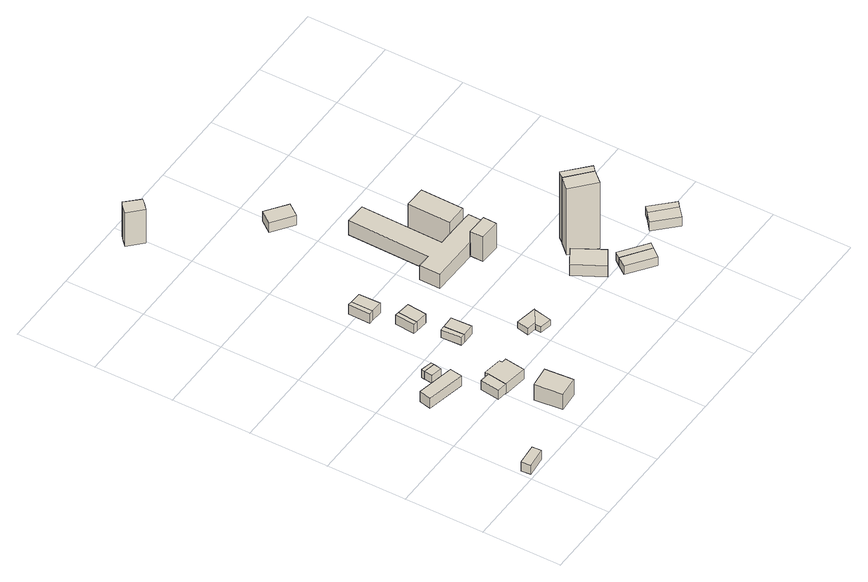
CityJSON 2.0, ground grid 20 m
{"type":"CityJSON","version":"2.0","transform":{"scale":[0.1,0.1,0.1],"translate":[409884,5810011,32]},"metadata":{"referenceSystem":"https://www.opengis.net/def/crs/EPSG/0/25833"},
"CityObjects":{
"building1":{"type":"Building","attributes":{"Gemeindeschluessel":"11000009","BezugspunktDach":"2200","function":"31001_2000","measuredHeight":3.27,"storeysAboveGround":1},"address":[{"country":"Germany","locality":"Berlin","thoroughfareNumber":"99P (13)","thoroughfareName":"Straße zum Müggelhort"}],"geometry":[{"type":"Solid","lod":"1","boundaries":[[[[0,1,2,3]],[[4,5,6,7]],[[4,7,3,2]],[[5,4,2,1]],[[6,5,1,0]],[[7,6,0,3]]]]}]},
"building2":{"type":"Building","attributes":{"Gemeindeschluessel":"11000009","BezugspunktDach":"2200","function":"31001_2000","measuredHeight":3.03,"storeysAboveGround":1},"address":[{"country":"Germany","locality":"Berlin","thoroughfareNumber":"99P (12)","thoroughfareName":"Straße zum Müggelhort"}],"geometry":[{"type":"Solid","lod":"1","boundaries":[[[[8,9,10,11]],[[12,13,14,15]],[[12,15,11,10]],[[13,12,10,9]],[[14,13,9,8]],[[15,14,8,11]]]]}]},
"building3":{"type":"Building","attributes":{"Gemeindeschluessel":"11000009","BezugspunktDach":"2200","function":"51009_1610","measuredHeight":2.71,"storeysAboveGround":0},"address":[{"country":"Germany","locality":"Berlin"}],"geometry":[{"type":"Solid","lod":"1","boundaries":[[[[16,17,18,19]],[[20,21,22,23]],[[20,23,19,18]],[[21,20,18,17]],[[22,21,17,16]],[[23,22,16,19]]]]}]},
"building4":{"type":"Building","attributes":{"Gemeindeschluessel":"11000009","BezugspunktDach":"2200","function":"31001_1010","measuredHeight":2.27,"storeysAboveGround":1},"address":[{"country":"Germany","locality":"Berlin","thoroughfareNumber":"99P (4)","thoroughfareName":"Straße zum Müggelhort"}],"geometry":[{"type":"Solid","lod":"1","boundaries":[[[[24,25,26,27]],[[28,29,30,31]],[[28,31,27,26]],[[29,28,26,25]],[[30,29,25,24]],[[31,30,24,27]]]]}]},
"building5":{"type":"Building","attributes":{"Gemeindeschluessel":"11000009","BezugspunktDach":"2200","function":"51009_1610","measuredHeight":2.33,"storeysAboveGround":0},"address":[{"country":"Germany","locality":"Berlin"}],"geometry":[{"type":"Solid","lod":"1","boundaries":[[[[25,32,33,26]],[[34,35,36,37]],[[34,37,26,33]],[[35,34,33,32]],[[36,35,32,25]],[[37,36,25,26]]]]}]},
"building6":{"type":"Building","attributes":{"Gemeindeschluessel":"11000009","BezugspunktDach":"2200","function":"31001_1010","measuredHeight":5.93,"storeysAboveGround":1},"address":[{"country":"Germany","locality":"Berlin","thoroughfareNumber":"99P (6)","thoroughfareName":"Straße zum Müggelhort"}],"geometry":[{"type":"Solid","lod":"1","boundaries":[[[[38,39,40,41]],[[42,43,44,45]],[[42,45,41,40]],[[43,42,40,39]],[[44,43,39,38]],[[45,44,38,41]]]]}]},
"building7":{"type":"Building","attributes":{"Gemeindeschluessel":"11000009","BezugspunktDach":"2200","function":"31001_1010","measuredHeight":2.95,"storeysAboveGround":1},"address":[{"country":"Germany","locality":"Berlin","thoroughfareNumber":"99P (5)","thoroughfareName":"Straße zum Müggelhort"}],"geometry":[{"type":"Solid","lod":"1","boundaries":[[[[46,47,48,49,50,17,16]],[[51,52,53,54,55,56,57]],[[51,57,16,17]],[[52,51,17,50]],[[53,52,50,49]],[[54,53,49,48]],[[55,54,48,47]],[[56,55,47,46]],[[57,56,46,16]]]]}]},
"building8":{"type":"Building","attributes":{"Gemeindeschluessel":"11000009","BezugspunktDach":"2200","function":"51009_1610","measuredHeight":2.26,"storeysAboveGround":0},"address":[{"country":"Germany","locality":"Berlin"}],"geometry":[{"type":"Solid","lod":"1","boundaries":[[[[58,59,60,61]],[[62,63,64,65]],[[62,65,61,60]],[[63,62,60,59]],[[64,63,59,58]],[[65,64,58,61]]]]}]},
"building9":{"type":"Building","attributes":{"Gemeindeschluessel":"11000009","BezugspunktDach":"2200","function":"51009_1610","measuredHeight":2.7,"storeysAboveGround":0},"address":[{"country":"Germany","locality":"Berlin"}],"geometry":[{"type":"Solid","lod":"1","boundaries":[[[[66,67,68,69]],[[70,71,72,73]],[[70,73,69,68]],[[71,70,68,67]],[[72,71,67,66]],[[73,72,66,69]]]]}]},
"building10":{"type":"Building","attributes":{"Gemeindeschluessel":"11000009","BezugspunktDach":"2200","function":"51009_1610","measuredHeight":2.86,"storeysAboveGround":0},"address":[{"country":"Germany","locality":"Berlin"}],"geometry":[{"type":"Solid","lod":"1","boundaries":[[[[74,75,76,77]],[[78,79,80,81]],[[78,81,77,76]],[[79,78,76,75]],[[80,79,75,74]],[[81,80,74,77]]]]}]},
"building11":{"type":"Building","attributes":{"Gemeindeschluessel":"11000009","BezugspunktDach":"2200","function":"31001_1010","measuredHeight":2.25,"storeysAboveGround":1},"address":[{"country":"Germany","locality":"Berlin","thoroughfareNumber":"99P (3)","thoroughfareName":"Straße zum Müggelhort"}],"geometry":[{"type":"Solid","lod":"1","boundaries":[[[[59,82,83,60]],[[84,85,63,62]],[[84,62,60,83]],[[85,84,83,82]],[[63,85,82,59]],[[62,63,59,60]]]]}]},
"building12":{"type":"Building","attributes":{"Gemeindeschluessel":"11000009","BezugspunktDach":"2200","function":"31001_1010","measuredHeight":2.72,"storeysAboveGround":1},"address":[{"country":"Germany","locality":"Berlin","thoroughfareNumber":"99P (2)","thoroughfareName":"Straße zum Müggelhort"}],"geometry":[{"type":"Solid","lod":"1","boundaries":[[[[86,87,67,66]],[[71,88,89,72]],[[71,72,66,67]],[[88,71,67,87]],[[89,88,87,86]],[[72,89,86,66]]]]}]},
"building13":{"type":"Building","attributes":{"Gemeindeschluessel":"11000009","BezugspunktDach":"2200","function":"31001_1010","measuredHeight":2.91,"storeysAboveGround":1},"address":[{"country":"Germany","locality":"Berlin","thoroughfareNumber":"99P (1)","thoroughfareName":"Straße zum Müggelhort"}],"geometry":[{"type":"Solid","lod":"1","boundaries":[[[[90,91,75,74]],[[79,92,93,80]],[[79,80,74,75]],[[92,79,75,91]],[[93,92,91,90]],[[80,93,90,74]]]]}]},
"building14":{"type":"Building","attributes":{"Gemeindeschluessel":"11000009","function":"31001_2000"},"address":[{"country":"Germany","locality":"Berlin","thoroughfareNumber":"99P (11)","thoroughfareName":"Straße zum Müggelhort"}],"children":["building14-1","building14-2"]},
"building14-1":{"type":"BuildingPart","attributes":{"BezugspunktDach":"2200","measuredHeight":1.95,"storeysAboveGround":1},"parents":["building14"],"geometry":[{"type":"MultiSurface","lod":"1","boundaries":[[[94,95,96,97]],[[98,99,100,101]],[[98,101,97,96]],[[99,98,96,95]],[[100,102,103,99,95,94]],[[101,100,94,97]],[[99,103,102,100,104]]]}]},
"building14-2":{"type":"BuildingPart","attributes":{"BezugspunktDach":"2200","measuredHeight":1.71,"storeysAboveGround":1},"parents":["building14"],"geometry":[{"type":"Solid","lod":"1","boundaries":[[[[105,103,102,106]],[[100,99,107,108]],[[100,108,106,102]],[[107,99,103,105]],[[108,107,105,106]],[[99,100,102,103]]]]}]},
"building15":{"type":"Building","attributes":{"Gemeindeschluessel":"11000009","BezugspunktDach":"2200","function":"31001_3070","measuredHeight":10.04,"storeysAboveGround":1},"address":[{"country":"Germany","locality":"Berlin","thoroughfareNumber":"99 (15)","thoroughfareName":"Straße zum Müggelhort"}],"geometry":[{"type":"Solid","lod":"1","boundaries":[[[[109,110,111,112,113,114]],[[115,116,117,118,119,120]],[[115,120,114,113]],[[116,115,113,112]],[[117,116,112,111]],[[118,117,111,110]],[[119,118,110,109]],[[120,119,109,114]]]]}]},
"building16":{"type":"Building","attributes":{"Gemeindeschluessel":"11000009","BezugspunktDach":"2200","function":"31001_2723","measuredHeight":3.12,"storeysAboveGround":1},"address":[{"country":"Germany","locality":"Berlin","thoroughfareNumber":"99 (14)","thoroughfareName":"Straße zum Müggelhort"}],"geometry":[{"type":"Solid","lod":"1","boundaries":[[[[121,122,123,124]],[[125,126,127,128]],[[125,128,124,123]],[[126,125,123,122]],[[127,126,122,121]],[[128,127,121,124]]]]}]},
"building17":{"type":"Building","attributes":{"Gemeindeschluessel":"11000009","function":"31001_3070"},"address":[{"country":"Germany","locality":"Berlin","thoroughfareNumber":"99","thoroughfareName":"Straße zum Müggelhort"}],"children":["building17-1","building17-2","building17-3"]},
"building17-1":{"type":"BuildingPart","attributes":{"BezugspunktDach":"2200","measuredHeight":4.27,"storeysAboveGround":2},"parents":["building17"],"geometry":[{"type":"MultiSurface","lod":"1","boundaries":[[[129,130,131,132,133,134,135,136,137,138,139,140]],[[141,142,143,144,145,146,147,148,149,150,151,152]],[[141,152,140,139]],[[142,141,139,138]],[[143,142,138,137]],[[144,143,137,136]],[[145,144,136,135]],[[146,145,135,134]],[[147,146,153,154]],[[148,147,133,132]],[[149,148,132,131]],[[150,149,131,130]],[[151,150,155,156,129]],[[152,151,129,140]],[[154,153,134,133]],[[130,129,156,155]]]}]},
"building17-2":{"type":"BuildingPart","attributes":{"BezugspunktDach":"2200","measuredHeight":7.42,"storeysAboveGround":2},"parents":["building17"],"geometry":[{"type":"MultiSurface","lod":"1","boundaries":[[[157,158,159,160]],[[161,162,154,153]],[[161,153,160,159]],[[162,161,159,158]],[[154,162,158,157]],[[134,133,157,160]],[[153,154,133,134]]]}]},
"building17-3":{"type":"BuildingPart","attributes":{"BezugspunktDach":"2200","measuredHeight":7.32,"storeysAboveGround":2},"parents":["building17"],"geometry":[{"type":"MultiSurface","lod":"1","boundaries":[[[163,164,165,166]],[[156,155,167,168]],[[156,168,166,165]],[[155,130,129,165,164]],[[167,155,164,163]],[[168,167,163,166]],[[156,129,130,155]]]}]},
"building18":{"type":"Building","attributes":{"Gemeindeschluessel":"11000009","BezugspunktDach":"2200","function":"31001_1010","measuredHeight":3.31,"storeysAboveGround":1},"address":[{"country":"Germany","locality":"Berlin","thoroughfareNumber":"99P (7)","thoroughfareName":"Straße zum Müggelhort"}],"geometry":[{"type":"Solid","lod":"1","boundaries":[[[[169,170,171,172]],[[173,174,175,176]],[[173,176,172,171]],[[174,173,171,170]],[[175,174,170,169]],[[176,175,169,172]]]]}]},
"building19":{"type":"Building","attributes":{"Gemeindeschluessel":"11000009","BezugspunktDach":"2200","function":"31001_1010","measuredHeight":2.56,"storeysAboveGround":1},"address":[{"country":"Germany","locality":"Berlin","thoroughfareNumber":"99P (9)","thoroughfareName":"Straße zum Müggelhort"}],"geometry":[{"type":"Solid","lod":"1","boundaries":[[[[177,178,179,180]],[[181,182,183,184]],[[181,184,180,179]],[[182,181,179,178]],[[183,182,178,177]],[[184,183,177,180]]]]}]},
"building20":{"type":"Building","attributes":{"Gemeindeschluessel":"11000009","BezugspunktDach":"2200","function":"51009_1610","measuredHeight":2.48,"storeysAboveGround":0},"address":[{"country":"Germany","locality":"Berlin"}],"geometry":[{"type":"Solid","lod":"1","boundaries":[[[[178,185,186,179]],[[187,188,182,181]],[[187,181,179,186]],[[188,187,186,185]],[[182,188,185,178]],[[181,182,178,179]]]]}]},
"building21":{"type":"Building","attributes":{"Gemeindeschluessel":"11000009","BezugspunktDach":"2200","function":"31001_1010","measuredHeight":19.68,"storeysAboveGround":1},"address":[{"country":"Germany","locality":"Berlin","thoroughfareNumber":"99P (8)","thoroughfareName":"Straße zum Müggelhort"}],"geometry":[{"type":"Solid","lod":"1","boundaries":[[[[189,190,191,192]],[[193,194,195,196]],[[193,196,192,191]],[[194,193,191,190]],[[195,194,190,189]],[[196,195,189,192]]]]}]},
"building22":{"type":"Building","attributes":{"Gemeindeschluessel":"11000009","BezugspunktDach":"2200","function":"51009_1610","measuredHeight":19.58,"storeysAboveGround":0},"address":[{"country":"Germany","locality":"Berlin"}],"geometry":[{"type":"Solid","lod":"1","boundaries":[[[[190,197,198,191]],[[199,200,201,202]],[[199,202,191,198]],[[200,199,198,197]],[[201,200,197,190]],[[202,201,190,191]]]]}]},
"building23":{"type":"Building","attributes":{"Gemeindeschluessel":"11000009","BezugspunktDach":"2200","function":"31001_1010","measuredHeight":2.59,"storeysAboveGround":1},"address":[{"country":"Germany","locality":"Berlin","thoroughfareNumber":"99P (10)","thoroughfareName":"Straße zum Müggelhort"}],"geometry":[{"type":"Solid","lod":"1","boundaries":[[[[203,204,205,206]],[[207,208,209,210]],[[207,210,206,205]],[[208,207,205,204]],[[209,208,204,203]],[[210,209,203,206]]]]}]},
"building24":{"type":"Building","attributes":{"Gemeindeschluessel":"11000009","BezugspunktDach":"2200","function":"51009_1610","measuredHeight":2.49,"storeysAboveGround":0},"address":[{"country":"Germany","locality":"Berlin"}],"geometry":[{"type":"Solid","lod":"1","boundaries":[[[[204,211,212,205]],[[213,214,215,216]],[[213,216,205,212]],[[214,213,212,211]],[[215,214,211,204]],[[216,215,204,205]]]]}]}
},
"vertices":[
[11,7,36],[64,13,36],[62,37,36],[8,32,36],[62,37,9],[64,13,9],[11,7,9],[8,32,9],
[174,289,36],[179,320,36],[83,339,36],[76,309,36],[83,339,6],[179,320,6],[174,289,6],[76,309,6],
[201,191,38],[208,240,38],[182,243,38],[175,194,38],[182,243,11],[208,240,11],[201,191,11],[175,194,11],
[171,339,34],[175,360,34],[145,366,34],[142,345,34],[145,366,11],[175,360,11],[171,339,11],[142,345,11],
[176,368,34],[147,375,34],[147,375,10],[176,368,10],[175,360,10],[145,366,10],
[224,58,55],[277,63,55],[271,135,55],[217,129,55],[271,135,9],[277,63,9],[224,58,9],[217,129,9],
[262,182,38],[269,234,38],[257,235,38],[257,243,38],[209,250,38],[208,240,9],[209,250,9],[257,243,9],[257,235,9],[269,234,9],[262,182,9],[201,191,9],
[283,356,31],[294,356,31],[292,408,31],[280,408,31],[292,408,8],[294,356,8],[283,356,8],[280,408,8],
[269,463,36],[273,513,36],[263,514,36],[258,464,36],[263,514,9],[273,513,9],[269,463,9],[258,464,9],
[245,562,39],[245,617,39],[235,618,39],[234,562,39],[235,618,10],[245,617,10],[245,562,10],[234,562,10],
[326,356,31],[324,409,31],[324,409,8],[326,356,8],
[301,460,36],[306,509,36],[306,509,9],[301,460,9],
[275,561,39],[274,616,39],[274,616,10],[275,561,10],
[410,246,28],[448,271,28],[393,281,28],[387,250,28],[393,281,9],[448,271,9],[410,246,9],[387,250,9],[410,246,26],[448,271,26],[411,246,9],
[439,224,26],[408,230,26],[439,224,9],[408,230,9],
[194,1115,109],[208,1128,109],[219,1139,109],[187,1173,109],[175,1162,109],[161,1148,109],[175,1162,9],[187,1173,9],[219,1139,9],[208,1128,9],[194,1115,9],[161,1148,9],
[416,865,39],[440,897,39],[388,936,39],[364,904,39],[388,936,11],[440,897,11],[416,865,11],[364,904,11],
[531,489,53],[584,488,53],[605,487,53],[606,540,53],[585,541,53],[532,542,53],[499,542,53],[503,751,53],[450,752,53],[446,543,53],[410,544,53],[409,491,53],[410,544,11],[446,543,11],[450,752,11],[503,751,11],[499,542,11],[532,542,11],[585,541,11],[606,540,11],[605,487,11],[584,488,11],[531,489,11],[409,491,11],[532,542,13],[585,541,13],[584,488,14],[531,489,14],
[585,541,87],[587,650,87],[534,651,87],[532,542,87],[534,651,13],[587,650,13],
[583,454,87],[584,488,87],[531,489,87],[530,455,87],[583,454,14],[530,455,14],
[630,196,50],[675,223,50],[634,296,50],[590,270,50],[634,296,17],[675,223,17],[630,196,17],[590,270,17],
[721,123,41],[740,147,41],[674,194,41],[656,171,41],[674,194,16],[740,147,16],[721,123,16],[656,171,16],
[751,160,41],[685,209,41],[685,209,16],[751,160,16],
[698,259,215],[723,287,215],[667,337,215],[641,309,215],[667,337,18],[723,287,18],[698,259,18],[641,309,18],
[736,299,215],[680,352,215],[680,352,19],[736,299,19],[723,287,19],[667,337,19],
[859,147,39],[884,170,39],[832,220,39],[808,199,39],[832,220,13],[884,170,13],[859,147,13],[808,199,13],
[897,181,39],[846,234,39],[846,234,14],[897,181,14],[884,170,14],[832,220,14]
]}
